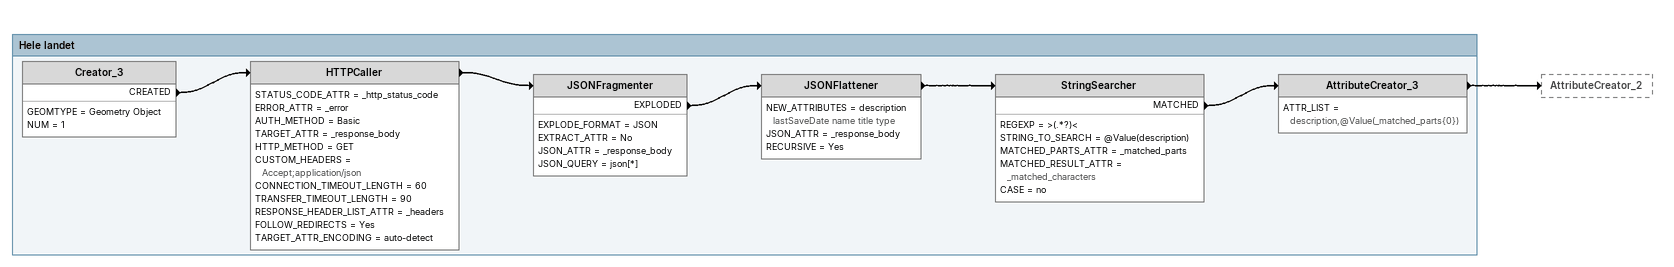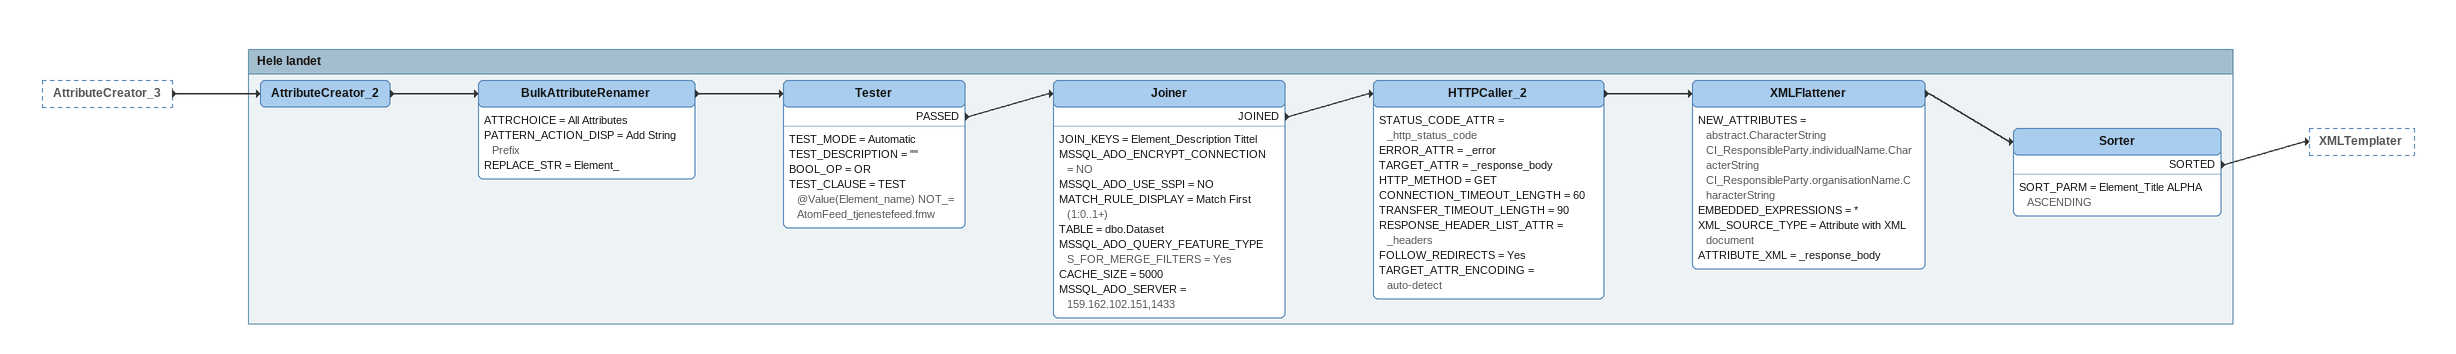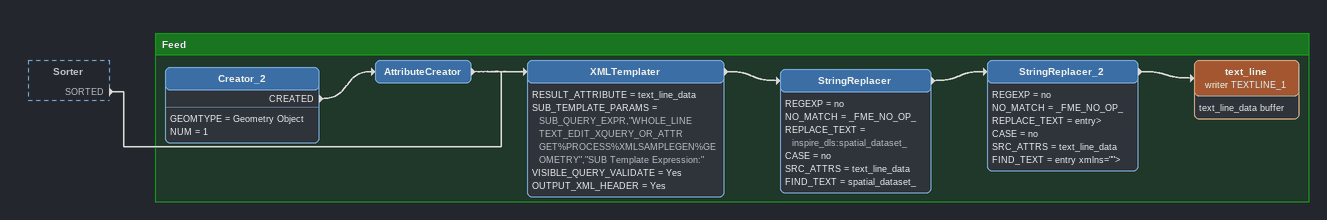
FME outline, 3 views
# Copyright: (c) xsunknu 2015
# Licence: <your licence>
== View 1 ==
Bookmark: Hele landet
Creator_3
    GEOMTYPE = Geometry Object
    NUM = 1
    CREATED -> HTTPCaller
HTTPCaller
    STATUS_CODE_ATTR = _http_status_code
    ERROR_ATTR = _error
    AUTH_METHOD = Basic
    TARGET_ATTR = _response_body
    HTTP_METHOD = GET
    CUSTOM_HEADERS = Accept;application/json
    CONNECTION_TIMEOUT_LENGTH = 60
    TRANSFER_TIMEOUT_LENGTH = 90
    RESPONSE_HEADER_LIST_ATTR = _headers
    FOLLOW_REDIRECTS = Yes
    TARGET_ATTR_ENCODING = auto-detect
    -> JSONFragmenter
JSONFragmenter
    EXPLODE_FORMAT = JSON
    EXTRACT_ATTR = No
    JSON_ATTR = _response_body
    JSON_QUERY = json[*]
    EXPLODED -> JSONFlattener
JSONFlattener
    NEW_ATTRIBUTES = description lastSaveDate name title type
    JSON_ATTR = _response_body
    RECURSIVE = Yes
    -> StringSearcher
StringSearcher
    REGEXP = >(.*?)<
    STRING_TO_SEARCH = @Value(description)
    MATCHED_PARTS_ATTR = _matched_parts
    MATCHED_RESULT_ATTR = _matched_characters
    CASE = no
    MATCHED -> AttributeCreator_3
AttributeCreator_3
    ATTR_LIST = description,@Value(_matched_parts{0})
    -> AttributeCreator_2

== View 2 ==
AttributeCreator_3 [outside]
    -> AttributeCreator_2

Bookmark: Hele landet
AttributeCreator_2
    -> BulkAttributeRenamer
BulkAttributeRenamer
    ATTRCHOICE = All Attributes
    PATTERN_ACTION_DISP = Add String Prefix
    REPLACE_STR = Element_
    -> Tester
Tester
    TEST_MODE = Automatic
    TEST_DESCRIPTION = ""
    BOOL_OP = OR
    TEST_CLAUSE = TEST @Value(Element_name) NOT_= AtomFeed_tjenestefeed.fmw
    PASSED -> Joiner
Joiner
    JOIN_KEYS = Element_Description Tittel
    MSSQL_ADO_ENCRYPT_CONNECTION = NO
    MSSQL_ADO_USE_SSPI = NO
    MATCH_RULE_DISPLAY = Match First (1:0..1+)
    TABLE = dbo.Dataset
    MSSQL_ADO_QUERY_FEATURE_TYPES_FOR_MERGE_FILTERS = Yes
    CACHE_SIZE = 5000
    MSSQL_ADO_SERVER = 159.162.102.151,1433
    JOINED -> HTTPCaller_2
HTTPCaller_2
    STATUS_CODE_ATTR = _http_status_code
    ERROR_ATTR = _error
    TARGET_ATTR = _response_body
    HTTP_METHOD = GET
    CONNECTION_TIMEOUT_LENGTH = 60
    TRANSFER_TIMEOUT_LENGTH = 90
    RESPONSE_HEADER_LIST_ATTR = _headers
    FOLLOW_REDIRECTS = Yes
    TARGET_ATTR_ENCODING = auto-detect
    -> XMLFlattener
XMLFlattener
    NEW_ATTRIBUTES = abstract.CharacterString CI_ResponsibleParty.individualName.CharacterString CI_ResponsibleParty.organisationName.CharacterString
    EMBEDDED_EXPRESSIONS = *
    XML_SOURCE_TYPE = Attribute with XML document
    ATTRIBUTE_XML = _response_body
    -> Sorter
Sorter
    SORT_PARM = Element_Title ALPHA ASCENDING
    SORTED -> XMLTemplater

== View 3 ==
Sorter [outside]
    SORTED -> XMLTemplater

Bookmark: Feed
Creator_2
    GEOMTYPE = Geometry Object
    NUM = 1
    CREATED -> AttributeCreator
AttributeCreator
    -> XMLTemplater
XMLTemplater
    RESULT_ATTRIBUTE = text_line_data
    SUB_TEMPLATE_PARAMS = SUB_QUERY_EXPR,"WHOLE_LINE TEXT_EDIT_XQUERY_OR_ATTR GET%PROCESS%XMLSAMPLEGEN%GEOMETRY","SUB Template Expression:"
    VISIBLE_QUERY_VALIDATE = Yes
    OUTPUT_XML_HEADER = Yes
    -> StringReplacer
StringReplacer
    REGEXP = no
    NO_MATCH = _FME_NO_OP_
    REPLACE_TEXT = inspire_dls:spatial_dataset_
    CASE = no
    SRC_ATTRS = text_line_data
    FIND_TEXT = spatial_dataset_
    -> StringReplacer_2
StringReplacer_2
    REGEXP = no
    NO_MATCH = _FME_NO_OP_
    REPLACE_TEXT = entry>
    CASE = no
    SRC_ATTRS = text_line_data
    FIND_TEXT = entry xmlns="">
    -> text_line (writer TEXTLINE_1)
text_line (writer TEXTLINE_1)
    attributes: text_line_data buffer
